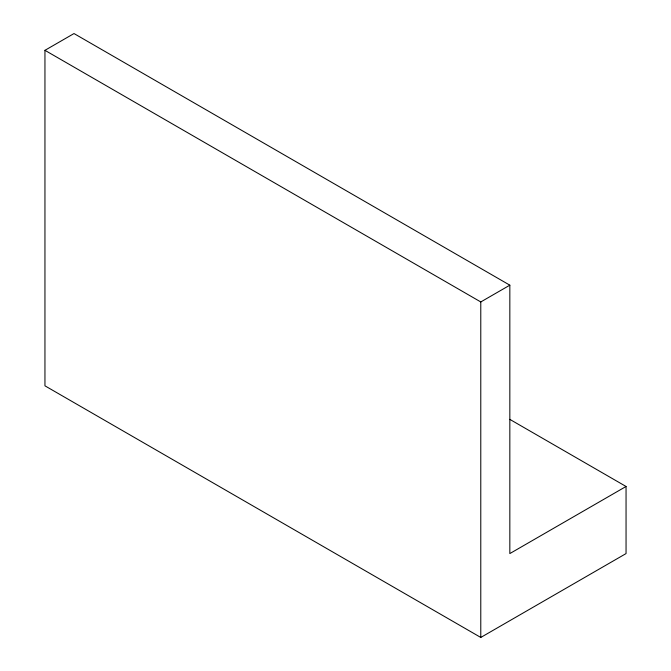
<?xml version="1.0" encoding="UTF-8"?>
<svg xmlns="http://www.w3.org/2000/svg" width="671" height="671" viewBox="0 0 671 671"><rect width="100%" height="100%" fill="white"/><g stroke="black" fill="none" stroke-linecap="round" stroke-linejoin="round"><path stroke-width="1.01" d="M44.949 50.325L74.003 33.55L509.834 285.175L509.834 553.575L626.051 486.475L626.051 553.575L480.78 637.45L44.949 385.825L44.949 50.325L480.78 301.95L509.834 285.175M509.834 419.375L626.051 486.475M480.78 301.95L480.78 637.45"/></g></svg>
